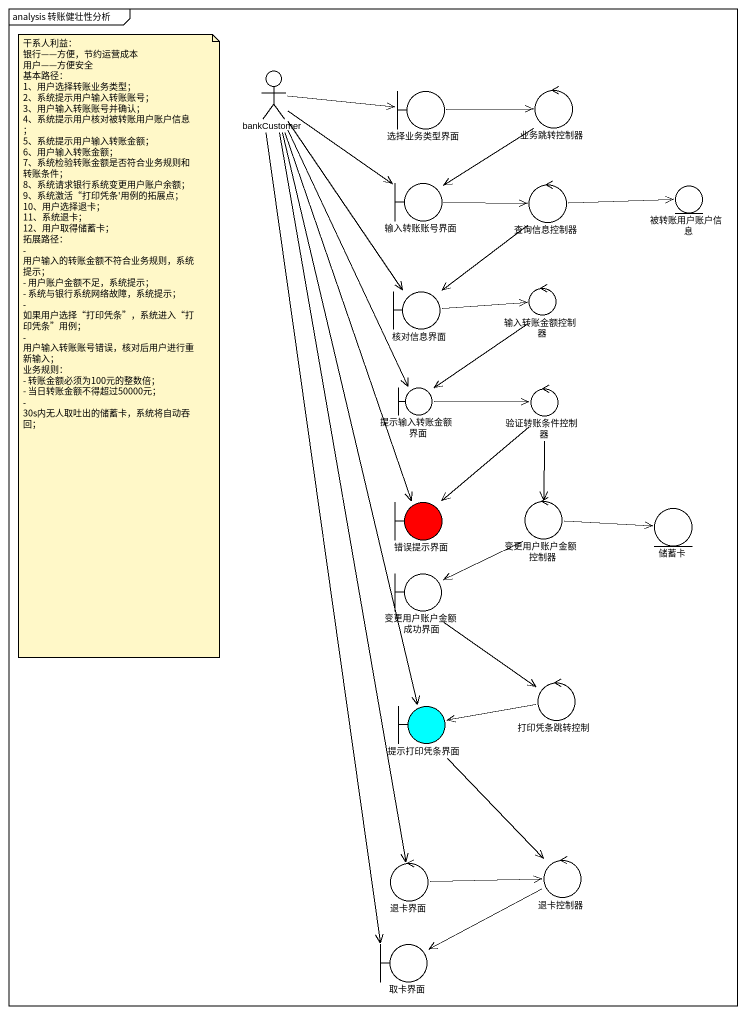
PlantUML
@startuml
mainframe analysis 转账健壮性分析
actor bankCustomer
boundary 选择业务类型界面
control 业务跳转控制器
boundary 输入转账账号界面
control 查询信息控制器
entity 被转账用户账户信息
boundary 核对信息界面
control 输入转账金额控制器
boundary 提示输入转账金额界面
control 验证转账条件控制器
boundary 错误提示界面 #FF0000
control 变更用户账户金额控制器
entity 储蓄卡
boundary 变更用户账户金额成功界面
control 打印凭条跳转控制
boundary 提示打印凭条界面 #00FFFF
control 退卡界面
control 退卡控制器
boundary 取卡界面
bankCustomer -right-> 选择业务类型界面
bankCustomer --> 输入转账账号界面
bankCustomer --> 核对信息界面
bankCustomer --> 提示输入转账金额界面
bankCustomer --> 错误提示界面
bankCustomer --> 提示打印凭条界面
bankCustomer --> 退卡界面
bankCustomer --> 取卡界面
选择业务类型界面 -right-> 业务跳转控制器
业务跳转控制器 --> 输入转账账号界面
输入转账账号界面 -right-> 查询信息控制器
查询信息控制器 -right-> 被转账用户账户信息
查询信息控制器 --> 核对信息界面
核对信息界面 -right-> 输入转账金额控制器
输入转账金额控制器 --> 提示输入转账金额界面
提示输入转账金额界面 -right-> 验证转账条件控制器
验证转账条件控制器 --> 错误提示界面
验证转账条件控制器 --> 变更用户账户金额控制器
变更用户账户金额控制器 -right-> 储蓄卡
变更用户账户金额控制器 --> 变更用户账户金额成功界面
变更用户账户金额成功界面 --> 打印凭条跳转控制
打印凭条跳转控制 -left-> 提示打印凭条界面
提示打印凭条界面 --> 退卡控制器
退卡界面 -right-> 退卡控制器
退卡控制器 -left-> 取卡界面
note as N1
  干系人利益：
  银行——方便，节约运营成本
  用户——方便安全
  基本路径：
  1、用户选择转账业务类型；
  2、系统提示用户输入转账账号；
  3、用户输入转账账号并确认；
  4、系统提示用户核对被转账用户账户信息；
  5、系统提示用户输入转账金额；
  6、用户输入转账金额；
  7、系统检验转账金额是否符合业务规则和转账条件；
  8、系统请求银行系统变更用户账户余额；
  9、系统激活“打印凭条'用例的拓展点；
  10、用户选择退卡；
  11、系统退卡；
  12、用户取得储蓄卡；
  拓展路径：
  - 用户输入的转账金额不符合业务规则，系统提示；
  - 用户账户金额不足，系统提示；
  - 系统与银行系统网络故障，系统提示；
  - 如果用户选择“打印凭条”，系统进入“打印凭条”用例；
  - 用户输入转账账号错误，核对后用户进行重新输入；
  业务规则：
  - 转账金额必须为100元的整数倍；
  - 当日转账金额不得超过50000元；
  - 30s内无人取吐出的储蓄卡，系统将自动吞回；
end note
@enduml
